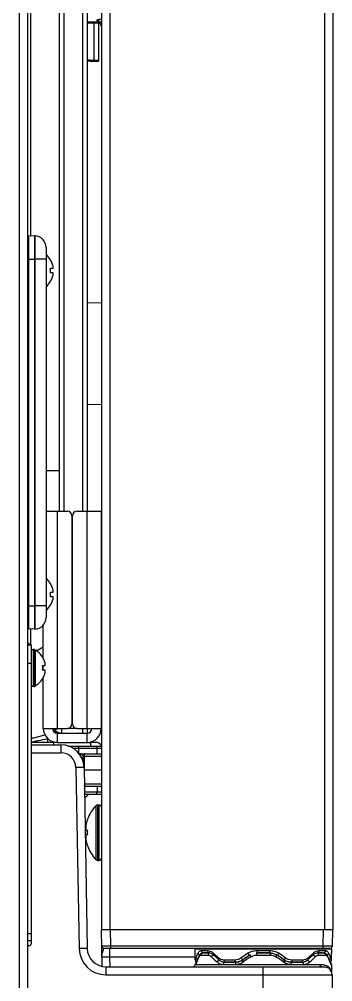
# Model space of a CAD drawing. Header units: millimetres. Extents: x -1538 to 3410, y -1646 to 2016.
# Drawn here: x 1959.3 to 2027.1, y -143.7 to 64.4 of the extents above; entities that cross this region are included whole.
import ezdxf

# ---------------------------------------------------------------- set-up
doc = ezdxf.new("R2010")
doc.units = ezdxf.units.MM
doc.header["$LTSCALE"] = 23.1
doc.layers.get('0').update_dxf_attribs({"linetype": 'CONTINUOUS'})

msp = doc.modelspace()

# ---------------------------------------------------------------- linework, layer by layer
at = {"linetype": 'Continuous'}
for p, q in [((1959.33, 574.36), (1959.33, -225.14)), ((1961.13, 574.36), (1961.13, -148.44)), ((1977.08, 574.56), (1977.08, -132.44)), ((1978.88, 574.56), (1978.88, -132.44)), ((2025.28, 574.56), (2025.28, -132.44)), ((2027.08, 574.56), (2027.08, -132.44)), ((1968.03, -41.94), (1968.03, 484.06)), ((1969.03, -41.94), (1969.03, 484.06)), ((1973.03, 484.06), (1973.03, -41.94)), ((1974.03, 484.06), (1974.03, -41.94)), ((1961.83, 17.54), (1961.83, 169.08)), ((1976.09, 63.81), (1974.03, 63.81)), ((1974.03, 63.75), (1976.43, 63.71)), ((1974.03, 63.6), (1976.43, 63.56)), ((1975.47, 63.57), (1975.47, 55.58)), ((1976.11, 64.16), (1976.09, 63.81)), ((1976.43, 63.74), (1976.43, 55.56)), ((1976.43, 55.56), (1976.43, 55.31)), ((1962.63, 17.56), (1961.38, 17.53)), ((1961.38, -67.42), (1961.38, 17.53)), ((1962.68, 17.56), (1962.63, 17.56)), ((1962.63, 17.56), (1962.63, -67.44)), ((1962.68, 17.56), (1962.68, -67.44)), ((1965.13, 15.06), (1965.13, -64.94)), ((1961.13, 12.56), (1962.63, 12.56)), ((1965.13, 12.56), (1962.63, 12.56)), ((1966.08, 12.36), (1966.11, 12.36)), ((1966.08, 10.56), (1966.63, 10.56)), ((1966.63, 9.56), (1966.08, 9.56)), ((1966.11, 7.76), (1966.08, 7.76)), ((1977.08, 3.06), (1974.03, 3)), ((1977.08, -18.94), (1974.03, -18.89)), ((1965.13, -33.19), (1968.03, -33.19)), ((1965.13, -41.94), (1969.73, -41.94)), ((1967.53, -41.94), (1967.53, -88.94)), ((1970.73, -42.94), (1970.73, -87.94)), ((1970.83, -43.44), (1970.73, -43.44)), ((1970.83, -87.94), (1970.83, -42.94)), ((1971.83, -41.94), (1977.03, -41.94)), ((1974.03, -88.94), (1974.03, -41.94)), ((1977.03, -41.94), (1977.03, -88.94)), ((1977.08, -54.66), (1977.03, -54.75)), ((1977.05, -54.78), (1977.03, -54.75)), ((1966.08, -57.64), (1966.11, -57.64)), ((1966.08, -59.44), (1966.63, -59.44)), ((1977.03, -59.94), (1977.06, -59.94)), ((1977.07, -59.93), (1977.08, -59.91)), ((1966.63, -60.44), (1966.08, -60.44)), ((1966.11, -62.24), (1966.08, -62.24)), ((1961.13, -62.44), (1962.63, -62.44)), ((1965.13, -62.44), (1962.63, -62.44)), ((1964.53, -73.82), (1964.53, -66.54)), ((1962.63, -67.44), (1961.38, -67.42)), ((1961.83, -70.84), (1961.83, -67.43)), ((1962.68, -67.44), (1962.63, -67.44)), ((1962.68, -67.44), (1962.63, -67.44)), ((1961.13, -70.84), (1961.41, -70.57)), ((1961.13, -70.84), (1961.93, -70.84)), ((1961.93, -70.84), (1961.93, -134.3)), ((1962.53, -71.84), (1962.33, -71.84)), ((1962.33, -71.84), (1962.33, -79.84)), ((1962.53, -71.84), (1962.53, -79.84)), ((1962.74, -71.9), (1962.74, -79.79)), ((1961.13, -74.84), (1961.93, -74.84)), ((1964.38, -73.54), (1964.41, -73.54)), ((1964.38, -75.34), (1964.93, -75.34)), ((1964.93, -76.34), (1964.38, -76.34)), ((1964.53, -76.34), (1964.53, -75.34)), ((1977.08, -75.66), (1977.03, -75.75)), ((1977.05, -75.78), (1977.03, -75.75)), ((1964.41, -78.14), (1964.38, -78.14)), ((1964.53, -88.94), (1964.53, -77.87)), ((1962.53, -79.84), (1962.33, -79.84)), ((1977.03, -80.94), (1977.06, -80.94)), ((1977.07, -80.93), (1977.08, -80.91)), ((1977.03, -85.44), (1977.06, -85.44)), ((1977.07, -85.43), (1977.08, -85.41)), ((1964.53, -88.94), (1969.73, -88.94)), ((1967.12, -89.36), (1967.53, -88.94)), ((1968.53, -89.94), (1968.53, -88.94)), ((1971.83, -88.94), (1969.73, -88.94)), ((1971.83, -88.94), (1977.03, -88.94)), ((1973.03, -88.94), (1973.03, -89.94)), ((1974.03, -88.94), (1974.03, -89.94)), ((1962.28, -91), (1964.88, -90.31)), ((1965.53, -91.94), (1965.53, -91.16)), ((1966.95, -89.75), (1967.06, -89.73)), ((1967.31, -89.69), (1967.59, -89.69)), ((1967.31, -89.69), (1967.31, -89.92)), ((1967.53, -89.94), (1974.03, -89.94)), ((1967.53, -89.94), (1967.53, -91.94)), ((1974.03, -91.94), (1974.03, -89.94)), ((1966.78, -91.94), (1961.93, -91.94)), ((1961.93, -92.44), (1968.33, -92.44)), ((1967.53, -91.94), (1966.78, -91.94)), ((1966.78, -92.44), (1966.78, -91.94)), ((1967.53, -91.94), (1974.03, -91.94)), ((1968.33, -92.44), (1968.33, -94.19)), ((1969.87, -92.72), (1977.08, -92.72)), ((1970.93, -93.21), (1977.08, -93.21)), ((1972.2, -94.28), (1972.19, -93.21)), ((1974.03, -91.94), (1974.78, -91.94)), ((1975.86, -91.94), (1974.78, -91.94)), ((1974.78, -92.72), (1974.78, -91.94)), ((1976.17, -94.44), (1976.15, -93.21)), ((1961.93, -94.19), (1968.33, -94.19)), ((1972.63, -94.44), (1972.31, -94.44)), ((1972.63, -94.44), (1977.08, -94.44)), ((1972.63, -94.94), (1972.63, -94.44)), ((1973.38, -94.93), (1973.13, -94.93)), ((1973.13, -96.1), (1973.13, -94.94)), ((1973.38, -94.93), (1973.37, -97.94)), ((1973.38, -94.93), (1977.08, -94.93)), ((1971.58, -97.38), (1972.27, -136.54)), ((1973.33, -97.36), (1974.02, -136.51)), ((1977.08, -97.94), (1973.37, -97.94)), ((1977.08, -100.95), (1973.39, -100.95)), ((1977.08, -101.44), (1973.4, -101.44)), ((1976.17, -101.44), (1976.15, -102.68)), ((1977.08, -102.68), (1973.43, -102.68)), ((1977.08, -103.17), (1973.43, -103.17)), ((1975.93, -117.29), (1975.93, -105.6)), ((1976.29, -105.44), (1976.58, -105.44)), ((1976.29, -117.44), (1976.29, -105.44)), ((1976.58, -117.44), (1976.58, -105.44)), ((1974.04, -108.69), (1974.06, -108.69)), ((1973.74, -110.94), (1974.06, -110.94)), ((1974.06, -111.94), (1973.74, -111.94)), ((1974.06, -114.19), (1974.04, -114.19)), ((1976.29, -117.44), (1976.58, -117.44)), ((2027.08, -132.44), (1977.08, -132.44)), ((1977.22, -140.36), (1977.08, -132.44)), ((1979.15, -135.95), (1979.08, -132.44)), ((2025.02, -135.95), (2025.08, -132.44)), ((2027.02, -135.95), (2027.08, -132.44)), ((1961.13, -133.24), (1961.93, -133.24)), ((1961.13, -134.74), (1961.93, -134.74)), ((1961.93, -134.3), (1961.93, -135.46)), ((1961.5, -135.87), (1961.6, -135.85)), ((1977.65, -136.44), (2026.52, -136.44)), ((1978.94, -138.41), (1978.94, -136.44)), ((1979.15, -135.95), (2025.02, -135.95)), ((1979.15, -136.44), (1979.15, -135.95)), ((2026.83, -136.65), (1997.33, -136.65)), ((1997.33, -138.94), (1997.33, -136.65)), ((1998.68, -136.94), (2000.05, -136.94)), ((2010.72, -136.94), (2013.45, -136.94)), ((2024.12, -136.94), (2025.49, -136.94)), ((2025.02, -136.44), (2025.02, -135.95)), ((2026.83, -136.65), (2026.83, -137.44)), ((1997.33, -138.41), (1978.94, -138.41)), ((1978.97, -140.44), (1978.94, -138.41)), ((1997.33, -138.94), (1997.4, -138.94)), ((1997.67, -139.41), (1997.63, -139.49)), ((1997.72, -139.28), (1997.66, -139.43)), ((1997.72, -139.28), (1997.7, -139.43)), ((1998.23, -138.06), (1998.06, -138.41)), ((1998.31, -137.92), (1998.23, -138.06)), ((1998.23, -138.06), (1998.23, -138.06)), ((1998.53, -137.66), (1998.31, -137.92)), ((1998.64, -137.94), (2000.16, -137.94)), ((1999.14, -137.44), (2000.46, -137.44)), ((2000.46, -137.44), (1999.16, -137.44)), ((2000.46, -137.44), (2000.72, -137.49)), ((2000.72, -137.49), (2001.07, -137.67)), ((2001.07, -137.67), (2001.34, -137.89)), ((2001.34, -137.89), (2001.34, -137.89)), ((2002.09, -138.6), (2002.42, -138.89)), ((2002.42, -138.89), (2002.42, -138.89)), ((2003.3, -139.37), (2003.85, -139.44)), ((2003.56, -138.94), (2005.92, -138.94)), ((2006.62, -139.41), (2006.27, -139.44)), ((2007.69, -139.43), (2007.78, -139.37)), ((2009.23, -137.87), (2009.23, -137.87)), ((2010.56, -137.94), (2013.6, -137.94)), ((2013.4, -137.44), (2010.76, -137.44)), ((2010.76, -137.44), (2013.4, -137.44)), ((2015.41, -138.19), (2014.94, -137.87)), ((2016.38, -139.37), (2016.48, -139.43)), ((2016.93, -139.21), (2016.62, -139.03)), ((2017.52, -139.41), (2016.93, -139.21)), ((2017.89, -139.44), (2017.52, -139.41)), ((2018.24, -138.94), (2020.61, -138.94)), ((2021.75, -138.89), (2021.75, -138.89)), ((2022.83, -137.89), (2023.09, -137.68)), ((2022.83, -137.89), (2022.83, -137.89)), ((2023.09, -137.68), (2023.44, -137.49)), ((2023.44, -137.49), (2023.71, -137.44)), ((2024.75, -137.44), (2023.71, -137.44)), ((2023.71, -137.44), (2025.03, -137.44)), ((2024.01, -137.94), (2025.53, -137.94)), ((2025.94, -138.06), (2025.85, -137.91)), ((2025.94, -138.06), (2025.94, -138.06)), ((2026.1, -138.4), (2025.94, -138.06)), ((2026.49, -139.39), (2026.45, -139.28)), ((2026.45, -139.28), (2026.47, -139.43)), ((2026.54, -139.5), (2026.49, -139.39)), ((2026.77, -138.94), (2026.83, -138.94)), ((2026.83, -138.94), (2026.83, -137.44)), ((1978.02, -140.44), (2024.7, -140.44)), ((1978.02, -140.44), (1978.02, -142.19)), ((1997.42, -139.95), (2003.45, -139.94)), ((1997.62, -139.53), (1997.6, -139.57)), ((1997.66, -139.43), (1997.62, -139.53)), ((2006.27, -139.44), (2003.72, -139.44)), ((2003.85, -139.44), (2006.13, -139.44)), ((2006.05, -139.95), (2018.12, -139.94)), ((2011.95, -140.44), (2011.95, -142.19)), ((2020.44, -139.44), (2017.89, -139.44)), ((2018.04, -139.44), (2020.32, -139.44)), ((2020.75, -139.95), (2024.29, -139.95)), ((2026.75, -139.94), (2026.83, -139.94)), ((2026.83, -139.94), (2026.84, -141.52)), ((1978.02, -142.19), (2011.95, -142.19)), ((2011.95, -142.19), (2026.95, -142.16)), ((2011.95, -142.19), (2012.06, -148.89)), ((2026.95, -142.16), (2027.07, -149.07))]:
    msp.add_line(p, q, dxfattribs=at)
for points in [[(1998.06, -138.41), (1997.84, -138.94), (1997.72, -139.28)], [(1999.09, -137.44), (1998.81, -137.49), (1998.53, -137.66)], [(2001.34, -137.89), (2001.64, -138.18), (2002.09, -138.6)], [(2002.42, -138.89), (2002.75, -139.14), (2003.3, -139.37)], [(2007.55, -139.03), (2007.22, -139.22), (2006.62, -139.41)], [(2009.23, -137.87), (2008.74, -138.21), (2008.02, -138.7), (2007.55, -139.03)], [(2016.62, -139.03), (2016.13, -138.69), (2015.41, -138.19)], [(2020.32, -139.44), (2020.86, -139.37), (2021.41, -139.15), (2021.75, -138.89)], [(2021.75, -138.89), (2022.07, -138.61), (2022.52, -138.19), (2022.83, -137.89)], [(2025.85, -137.91), (2025.63, -137.65), (2025.35, -137.49), (2025.08, -137.44)], [(2026.45, -139.28), (2026.33, -138.92), (2026.1, -138.4)], [(2026.58, -139.59), (2026.58, -139.59), (2026.57, -139.57), (2026.54, -139.5)]]:
    msp.add_lwpolyline(points, dxfattribs=at)
for centre, radius, start, end in [((1977.37, 105.55), 50, 266.1737, 268.9283), ((1977.37, 105.57), 50.08, 266.1778, 267.8207), ((1977.37, 105.55), 50.25, 266.2187, 268.9283), ((1977.37, 105.53), 50.04, 267.8207, 268.928), ((1961.38, 17.28), 0.25, 91, 180), ((1962.63, 15.06), 2.5, 0, 89), ((1962.01, 9.86), 4.8, 31.4579, 49.3993), ((1962.03, 9.87), 4.75, 28.9687, 31.5341), ((1962.33, 10.06), 3.79, 0.0089, 7.5987), ((1962.03, 9.87), 4.75, 28.0074, 28.9684), ((1962.03, 9.87), 4.75, 26.6813, 28.0074), ((1962.04, 9.88), 4.74, 25.5402, 26.6812), ((1962.04, 9.88), 4.74, 24.5722, 25.5402), ((1962.04, 9.88), 4.73, 23.3175, 24.5722), ((1962.05, 9.88), 4.73, 22.5474, 23.3174), ((1962.06, 9.88), 4.72, 21.0025, 22.5476), ((1962.06, 9.89), 4.72, 20.5181, 21.0023), ((1962.07, 9.89), 4.7, 18.4656, 20.5187), ((1962.09, 9.9), 4.68, 17.3773, 18.465), ((1962.11, 9.9), 4.67, 16.3949, 17.3772), ((1962.14, 9.91), 4.64, 14.3176, 16.3964), ((1964.64, 10.8), 2.01, 5.1401, 7.2744), ((1964.64, 10.81), 2.01, 352.7259, 354.7415), ((1964.66, 10.8), 1.98, 4.2856, 5.1372), ((1964.68, 10.81), 1.97, 3.0233, 4.286), ((1964.69, 10.81), 1.96, 1.9964, 3.0228), ((1964.69, 10.81), 1.95, 0.9261, 1.9964), ((1964.69, 10.81), 1.96, 357.6234, 358.8455), ((1964.68, 10.81), 1.96, 356.7841, 357.6235), ((1964.67, 10.81), 1.97, 355.3984, 356.7833), ((1964.66, 10.81), 1.98, 354.7442, 355.3991), ((1964.7, 10.81), 1.95, 358.8459, 0.9258), ((1962.33, 10.06), 3.79, 352.4013, 359.9911), ((1962.04, 10.23), 4.73, 335.4278, 336.6825), ((1962.05, 10.23), 4.73, 336.6826, 337.4526), ((1962.06, 10.23), 4.72, 337.4524, 338.9975), ((1962.06, 10.23), 4.72, 338.9977, 339.4819), ((1962.07, 10.22), 4.7, 339.4813, 341.5344), ((1962.09, 10.22), 4.68, 341.535, 342.6227), ((1962.11, 10.21), 4.67, 342.6228, 343.6051), ((1962.14, 10.2), 4.64, 343.6036, 345.6824), ((1964.64, 9.3), 2.01, 5.2585, 7.2741), ((1964.64, 9.31), 2.01, 352.7256, 354.8598), ((1964.66, 9.3), 1.98, 4.6009, 5.2558), ((1964.67, 9.31), 1.97, 3.2167, 4.6016), ((1964.68, 9.31), 1.96, 2.3765, 3.2159), ((1964.69, 9.31), 1.95, 1.1545, 2.3767), ((1964.69, 9.31), 1.95, 358.0037, 359.0738), ((1964.69, 9.31), 1.96, 356.9771, 358.0037), ((1964.68, 9.31), 1.97, 355.714, 356.9766), ((1964.66, 9.31), 1.98, 354.8627, 355.7144), ((1964.69, 9.31), 1.95, 0.1995, 1.1541), ((1964.7, 9.31), 1.95, 359.0741, 0.1995), ((1962.01, 10.26), 4.8, 310.6007, 328.5421), ((1962.03, 10.24), 4.75, 328.4659, 331.0313), ((1962.03, 10.24), 4.75, 331.0316, 331.9926), ((1962.03, 10.24), 4.75, 331.9926, 333.3187), ((1962.04, 10.24), 4.74, 333.3188, 334.4598), ((1962.04, 10.24), 4.74, 334.4598, 335.4278), ((1969.73, -42.94), 1, 0, 90), ((1971.83, -42.94), 1, 90, 180), ((1962.01, -60.14), 4.8, 31.4579, 49.3993), ((1962.03, -60.13), 4.75, 28.9687, 31.5341), ((1962.03, -60.13), 4.75, 28.0074, 28.9684), ((1962.03, -60.13), 4.75, 26.6813, 28.0074), ((1962.04, -60.12), 4.74, 25.5402, 26.6812), ((1962.04, -60.12), 4.74, 24.5722, 25.5402), ((1962.04, -60.12), 4.73, 23.3175, 24.5722), ((1962.05, -60.12), 4.73, 22.5474, 23.3174), ((1962.33, -59.94), 3.79, 0.0089, 7.5987), ((1962.33, -59.94), 3.79, 352.4013, 359.9911), ((1962.06, -60.12), 4.72, 21.0025, 22.5476), ((1962.06, -60.11), 4.72, 20.5181, 21.0023), ((1962.07, -60.11), 4.7, 18.4656, 20.5187), ((1962.09, -60.1), 4.68, 17.3773, 18.465), ((1962.11, -60.1), 4.67, 16.3949, 17.3772), ((1962.14, -60.09), 4.64, 14.3176, 16.3964), ((1964.64, -59.2), 2.01, 5.1401, 7.2744), ((1964.64, -59.19), 2.01, 352.7259, 354.7415), ((1964.66, -59.2), 1.98, 4.2856, 5.1372), ((1964.68, -59.19), 1.97, 3.0233, 4.286), ((1964.69, -59.19), 1.96, 1.9964, 3.0228), ((1964.69, -59.19), 1.95, 0.9261, 1.9964), ((1964.69, -59.19), 1.96, 357.6234, 358.8455), ((1964.68, -59.19), 1.96, 356.7841, 357.6235), ((1964.67, -59.19), 1.97, 355.3984, 356.7833), ((1964.66, -59.19), 1.98, 354.7442, 355.3991), ((1964.7, -59.19), 1.95, 358.8459, 0.9258), ((1962.01, -59.74), 4.8, 310.6007, 328.5421), ((1962.03, -59.76), 4.75, 328.4659, 331.0313), ((1962.03, -59.76), 4.75, 331.0316, 331.9926), ((1962.03, -59.76), 4.75, 331.9926, 333.3187), ((1962.04, -59.76), 4.74, 333.3188, 334.4598), ((1962.04, -59.76), 4.74, 334.4598, 335.4278), ((1962.04, -59.77), 4.73, 335.4278, 336.6825), ((1962.05, -59.77), 4.73, 336.6826, 337.4526), ((1962.06, -59.77), 4.72, 337.4524, 338.9975), ((1962.06, -59.77), 4.72, 338.9977, 339.4819), ((1962.07, -59.78), 4.7, 339.4813, 341.5344), ((1962.09, -59.78), 4.68, 341.535, 342.6227), ((1962.11, -59.79), 4.67, 342.6228, 343.6051), ((1962.14, -59.8), 4.64, 343.6036, 345.6824), ((1964.64, -60.7), 2.01, 5.2585, 7.2741), ((1964.64, -60.69), 2.01, 352.7256, 354.8598), ((1964.66, -60.7), 1.98, 4.6009, 5.2558), ((1964.67, -60.69), 1.97, 3.2167, 4.6016), ((1964.68, -60.69), 1.96, 2.3765, 3.2159), ((1964.69, -60.69), 1.95, 1.1545, 2.3767), ((1964.69, -60.69), 1.95, 358.0037, 359.0738), ((1964.69, -60.69), 1.96, 356.9771, 358.0037), ((1964.68, -60.69), 1.97, 355.714, 356.9766), ((1964.66, -60.69), 1.98, 354.8627, 355.7144), ((1964.69, -60.69), 1.95, 0.1995, 1.1541), ((1964.7, -60.69), 1.95, 359.0741, 0.1995), ((1962.63, -64.94), 2.5, 271, 360), ((1961.38, -67.17), 0.25, 180, 269), ((1960.13, -71.84), 1.8, 34.3303, 55.6697), ((1962.33, -72.24), 0.4, 90, 180), ((1962.53, -72.24), 0.4, 59.6988, 90), ((1960.31, -76.04), 4.8, 31.4579, 59.6988), ((1954.21, -54.59), 19.6, 296.6967, 301.7976), ((1960.33, -76.03), 4.75, 28.9687, 31.5341), ((1960.33, -76.03), 4.75, 28.0074, 28.9684), ((1960.33, -76.03), 4.75, 26.6813, 28.0074), ((1960.34, -76.02), 4.74, 25.5402, 26.6812), ((1960.34, -76.02), 4.74, 24.5722, 25.5402), ((1960.34, -76.02), 4.73, 23.3175, 24.5722), ((1960.35, -76.02), 4.73, 22.5474, 23.3174), ((1960.36, -76.02), 4.72, 21.0025, 22.5476), ((1960.36, -76.01), 4.72, 20.5181, 21.0023), ((1960.37, -76.01), 4.7, 18.4656, 20.5187), ((1960.39, -76), 4.68, 17.3773, 18.465), ((1960.41, -76), 4.67, 16.3949, 17.3772), ((1960.44, -75.99), 4.64, 14.3176, 16.3964), ((1962.94, -75.1), 2.01, 5.1401, 7.2744), ((1960.63, -75.84), 3.79, 0.0089, 7.5987), ((1960.63, -75.84), 3.79, 352.4013, 359.9911), ((1960.44, -75.7), 4.64, 343.6036, 345.6824), ((1962.94, -75.09), 2.01, 352.7259, 354.7415), ((1962.94, -76.6), 2.01, 5.2585, 7.2741), ((1962.94, -76.59), 2.01, 352.7256, 354.8598), ((1962.96, -75.1), 1.98, 4.2856, 5.1372), ((1962.98, -75.09), 1.97, 3.0233, 4.286), ((1962.99, -75.09), 1.96, 1.9964, 3.0228), ((1962.99, -75.09), 1.95, 0.9261, 1.9964), ((1962.99, -75.09), 1.96, 357.6234, 358.8455), ((1962.98, -75.09), 1.96, 356.7841, 357.6235), ((1962.97, -75.09), 1.97, 355.3984, 356.7833), ((1962.96, -75.09), 1.98, 354.7442, 355.3991), ((1962.96, -76.6), 1.98, 4.6009, 5.2558), ((1962.97, -76.59), 1.97, 3.2167, 4.6016), ((1962.98, -76.59), 1.96, 2.3765, 3.2159), ((1962.99, -76.59), 1.95, 1.1545, 2.3767), ((1962.99, -76.59), 1.95, 358.0037, 359.0738), ((1962.99, -76.59), 1.96, 356.9771, 358.0037), ((1962.98, -76.59), 1.97, 355.714, 356.9766), ((1962.96, -76.59), 1.98, 354.8627, 355.7144), ((1963, -75.09), 1.95, 358.8459, 0.9258), ((1962.99, -76.59), 1.95, 0.1995, 1.1541), ((1963, -76.59), 1.95, 359.0741, 0.1995), ((1960.31, -75.64), 4.8, 300.3012, 328.5421), ((1960.33, -75.66), 4.75, 328.4659, 331.0313), ((1960.33, -75.66), 4.75, 331.0316, 331.9926), ((1960.33, -75.66), 4.75, 331.9926, 333.3187), ((1960.34, -75.66), 4.74, 333.3188, 334.4598), ((1960.34, -75.66), 4.74, 334.4598, 335.4278), ((1960.34, -75.67), 4.73, 335.4278, 336.6825), ((1960.35, -75.67), 4.73, 336.6826, 337.4526), ((1960.36, -75.67), 4.72, 337.4524, 338.9975), ((1960.36, -75.67), 4.72, 338.9977, 339.4819), ((1960.37, -75.68), 4.7, 339.4813, 341.5344), ((1960.39, -75.68), 4.68, 341.535, 342.6227), ((1960.41, -75.69), 4.67, 342.6228, 343.6051), ((1962.33, -79.44), 0.4, 180, 270), ((1962.53, -79.44), 0.4, 270, 300.3012), ((1967.53, -88.94), 3, 180, 270), ((1967.53, -88.94), 1, 180, 270), ((1968.53, -87.94), 2, 210.1399, 270), ((1969.73, -87.94), 1, 270, 360), ((1971.83, -87.94), 1, 180, 270), ((1974.03, -88.94), 3, 270, 360), ((1974.03, -88.94), 1, 270, 360), ((1962.53, -91.96), 1, 104.8683, 127.231), ((1967.31, -90.69), 1, 90, 104.8683), ((1968.33, -97.44), 5, 1, 90), ((1975.86, -93.44), 1.5, 35.0594, 90), ((1968.33, -97.44), 3.25, 1.0005, 89.9995), ((1972.63, -94.94), 0.5, 0, 90), ((1972.78, -101.94), 2, 289.3126, 322.1212), ((1982.03, -111.44), 8.45, 136.2253, 160.9713), ((1976.29, -105.94), 0.5, 90, 136.2253), ((1976.58, -105.94), 0.5, 360, 90), ((1977.88, -110.41), 4.17, 177.1614, 178.4005), ((1977.89, -110.41), 4.18, 174.7355, 176.6115), ((1977.88, -110.41), 4.17, 176.6121, 177.1615), ((1977.91, -110.42), 4.2, 172.7077, 174.735), ((1982.03, -111.44), 8.44, 160.9729, 169.3378), ((1977.87, -110.41), 4.16, 178.4006, 179.1789), ((1977.87, -110.41), 4.16, 179.1789, 180.1748), ((1977.87, -110.41), 4.16, 180.1748, 181.1777), ((1977.87, -110.41), 4.16, 181.1777, 181.9587), ((1977.88, -110.41), 4.17, 181.9588, 182.8229), ((1977.88, -112.47), 4.17, 177.1771, 178.0412), ((1977.87, -112.47), 4.16, 178.0413, 178.8223), ((1977.88, -110.41), 4.17, 182.823, 183.7405), ((1977.89, -110.41), 4.18, 183.7406, 184.612), ((1977.9, -110.41), 4.19, 184.6121, 185.5173), ((1977.9, -112.48), 4.19, 174.4827, 175.3879), ((1977.89, -112.47), 4.18, 175.388, 176.2594), ((1977.88, -112.47), 4.17, 176.2595, 177.177), ((1977.91, -110.41), 4.2, 185.518, 187.2922), ((1977.91, -112.48), 4.2, 172.7078, 174.482), ((1982.03, -111.44), 7.99, 176.4122, 183.5878), ((1977.87, -112.47), 4.16, 178.8223, 179.8252), ((1977.87, -112.47), 4.16, 179.8252, 180.8211), ((1977.87, -112.47), 4.16, 180.8211, 181.5994), ((1977.88, -112.47), 4.17, 181.5995, 182.8386), ((1977.88, -112.47), 4.17, 182.8385, 183.3879), ((1977.89, -112.47), 4.18, 183.3885, 185.2645), ((1977.91, -112.47), 4.2, 185.265, 187.2923), ((1982.03, -111.44), 8.44, 190.6622, 199.0271), ((1982.03, -111.44), 8.45, 199.0287, 223.7747), ((1976.29, -116.94), 0.5, 223.7747, 270), ((1976.58, -116.94), 0.5, 270, 0), ((1961.58, -136.36), 0.5, 100, 155.4675), ((1961.53, -135.46), 0.4, 280, 360), ((1978.02, -136.44), 5.75, 181.0001, 269.9999), ((1978.02, -136.44), 4, 181, 270), ((1977.65, -135.94), 0.5, 180.9998, 269.991), ((1997.83, -136.65), 0.5, 155.3348, 180), ((1997.83, -136.65), 0.5, 157.4889, 180), ((2026.52, -135.94), 0.5, 270, 359), ((2026.33, -136.65), 0.5, 0, 32.0014), ((1997.83, -138.94), 0.5, 181.9036, 250.3652), ((1997.89, -138.95), 0.492, 240.0231, 244.6483), ((2004.98, -141.96), 7.71, 158.857, 160.8581), ((1999.65, -138.29), 1.85, 152.7671, 155.9534), ((1998.53, -137.33), 0.622, 245.8911, 249.7024), ((1999.14, -138), 0.559, 90.0091, 94.2452), ((1999.39, -139.58), 2.82, 46.5548, 49.7466), ((2001.46, -138.39), 0.527, 103.3852, 110.0807), ((2019.7, -118.12), 26.73, 226.5818, 227.1239), ((2021.94, -115.69), 30.04, 227.1438, 229.47), ((2006.13, -136.83), 2.61, 273.1678, 282.1149), ((2076.84, -240.15), 123.17, 123.5785, 124.3974), ((2006.04, -136.6), 2.86, 301.9735, 304.021), ((2006.04, -136.6), 2.86, 304.0207, 305.3144), ((2081.75, -244.1), 128.62, 124.3841, 125.1529), ((2007.69, -138.87), 0.0626, 267.5071, 271.5615), ((2093.84, -266.75), 153.73, 123.3116, 124.0438), ((2010.72, -140.28), 2.83, 121.6848, 124.5553), ((2015, -137.94), 4.43, 177.5486, 180.0045), ((2010.76, -140.47), 3.03, 90.011, 92.8128), ((2013.4, -140.47), 3.03, 87.1869, 89.989), ((2009.17, -137.94), 4.43, 359.9953, 2.4511), ((1922.17, -278.99), 168.44, 55.9882, 56.6565), ((2013.45, -140.28), 2.83, 55.4447, 58.3138), ((1936.82, -252.16), 138.44, 54.8743, 55.5886), ((1942.35, -247.52), 132.06, 55.6302, 56.3939), ((2018.13, -136.6), 2.86, 234.6856, 235.9755), ((2018.13, -136.6), 2.86, 235.9752, 238.026), ((2018.04, -136.83), 2.61, 257.8992, 266.8323), ((2001.47, -114.83), 31.18, 310.5727, 312.8135), ((2004.47, -118.12), 26.73, 312.8761, 313.4182), ((2022.71, -138.39), 0.527, 69.9208, 76.6323), ((2024.78, -139.58), 2.82, 130.256, 133.4453), ((2025.03, -138), 0.559, 85.7534, 89.9909), ((2025.64, -137.33), 0.622, 290.4849, 294.11), ((2024.51, -138.29), 1.85, 24.0489, 27.2356), ((2019.19, -141.96), 7.71, 19.1418, 21.1332), ((2026.28, -138.95), 0.492, 295.3514, 299.976), ((2026.33, -138.94), 0.5, 289.5818, 360), ((1996.84, -139.94), 0.5, 270, 360), ((1997.84, -139.94), 0.5, 114.4032, 180), ((1997.92, -139.94), 0.497, 130.2281, 134.8957), ((2006.13, -136.89), 2.56, 270.0161, 273.1483), ((2018.04, -136.89), 2.56, 266.8518, 269.984), ((2024.73, -142.13), 2.19, 43.4443, 53.6791), ((2025.2, -142.19), 1.75, 1, 54.6533), ((2024.7, -142.16), 2.24, 34.8739, 43.4589), ((2024.67, -142.18), 2.27, 22.0298, 34.8656), ((2026.33, -139.94), 0.5, 0.5, 65.5447), ((2026.25, -139.94), 0.497, 45.1003, 49.7905), ((2027.34, -141.51), 0.5, 180.5312, 197.6114)]:
    msp.add_arc(centre, radius, start, end, dxfattribs=at)
msp.add_ellipse((1976.08, 62.8), major_axis=(0.07, 1.01), ratio=0.992509, start_param=-1.499307, end_param=0.070426, dxfattribs=at)
for points, knots in [([(1977.08, 64.37), (1976.94, 64.36), (1976.76, 64.34), (1976.52, 64.31), (1976.38, 64.28), (1976.27, 64.26), (1976.2, 64.23), (1976.15, 64.21), (1976.13, 64.19), (1976.11, 64.17), (1976.11, 64.16)], [0, 0, 0, 0, 0.397883, 0.564163, 0.705291, 0.819439, 0.905553, 0.938168, 0.964173, 1, 1, 1, 1]), ([(1976.11, 64.16), (1976.23, 64.16), (1976.46, 64.12), (1976.77, 63.94), (1977, 63.67), (1977.08, 63.45), (1977.1, 63.34)], [0, 0, 0, 0, 0.250703, 0.501015, 0.75072, 1, 1, 1, 1]), ([(1977.08, -54.87), (1977.08, -54.85), (1977.07, -54.83), (1977.06, -54.8), (1977.06, -54.79), (1977.05, -54.78)], [0, 0, 0, 0, 0.593946, 0.820106, 1, 1, 1, 1]), ([(1977.06, -59.94), (1977.05, -59.94), (1977.05, -59.93), (1977.04, -59.92), (1977.04, -59.91), (1977.03, -59.91)], [0, 0, 0, 0, 0.338066, 0.623618, 1, 1, 1, 1]), ([(1977.07, -59.93), (1977.07, -59.93), (1977.07, -59.94), (1977.06, -59.94), (1977.06, -59.94)], [0, 0, 0, 0, 0.336336, 1, 1, 1, 1]), ([(1977.08, -75.87), (1977.08, -75.85), (1977.07, -75.83), (1977.06, -75.8), (1977.06, -75.79), (1977.05, -75.78)], [0, 0, 0, 0, 0.593946, 0.820106, 1, 1, 1, 1]), ([(1977.06, -80.94), (1977.05, -80.94), (1977.05, -80.93), (1977.04, -80.92), (1977.04, -80.91), (1977.03, -80.91)], [0, 0, 0, 0, 0.338066, 0.623618, 1, 1, 1, 1]), ([(1977.07, -80.93), (1977.07, -80.93), (1977.07, -80.94), (1977.06, -80.94), (1977.06, -80.94)], [0, 0, 0, 0, 0.336336, 1, 1, 1, 1]), ([(1977.06, -85.44), (1977.05, -85.44), (1977.05, -85.43), (1977.04, -85.42), (1977.04, -85.41), (1977.03, -85.41)], [0, 0, 0, 0, 0.338066, 0.623618, 1, 1, 1, 1]), ([(1977.07, -85.43), (1977.07, -85.43), (1977.07, -85.44), (1977.06, -85.44), (1977.06, -85.44)], [0, 0, 0, 0, 0.336336, 1, 1, 1, 1]), ([(1961.92, -91.86), (1962.13, -91.82), (1962.61, -91.71), (1963.8, -91.46), (1964.78, -91.26), (1965.48, -91.12)], [0, 0, 0, 0, 0.173605, 0.411514, 1, 1, 1, 1]), ([(1967.06, -89.73), (1967.06, -89.73), (1967.06, -89.73), (1967.06, -89.73), (1967.06, -89.74), (1967.07, -89.75), (1967.07, -89.77), (1967.08, -89.8), (1967.09, -89.82), (1967.09, -89.83)], [0, 0, 0, 0, 0.017446, 0.065578, 0.144938, 0.255407, 0.396752, 0.56843, 1, 1, 1, 1]), ([(1971.82, -92.72), (1971.87, -92.72), (1971.97, -92.75), (1972.09, -92.86), (1972.17, -93.02), (1972.18, -93.15), (1972.19, -93.21)], [0, 0, 0, 0, 0.213638, 0.449957, 0.715321, 1, 1, 1, 1]), ([(1975.79, -92.72), (1975.83, -92.72), (1975.94, -92.75), (1976.05, -92.86), (1976.13, -93.02), (1976.15, -93.15), (1976.15, -93.21)], [0, 0, 0, 0, 0.213638, 0.449957, 0.715321, 1, 1, 1, 1]), ([(1973.53, -94.44), (1973.52, -94.44), (1973.5, -94.45), (1973.47, -94.48), (1973.44, -94.53), (1973.42, -94.59), (1973.4, -94.66), (1973.39, -94.78), (1973.38, -94.87), (1973.38, -94.93)], [0, 0, 0, 0, 0.05689, 0.1303, 0.226996, 0.347656, 0.489794, 0.649422, 1, 1, 1, 1]), ([(1973.33, -97.36), (1973.33, -97.36), (1973.33, -97.36), (1973.32, -97.36), (1973.31, -97.36), (1973.29, -97.36), (1973.25, -97.36), (1973.19, -97.36), (1973.12, -97.36), (1973.03, -97.36), (1972.93, -97.36), (1972.77, -97.36), (1972.54, -97.36), (1972.24, -97.37), (1971.92, -97.37), (1971.7, -97.38), (1971.58, -97.38)], [0, 0, 0, 0, 0.00123, 0.004859, 0.010878, 0.019268, 0.043094, 0.076164, 0.118129, 0.168563, 0.227029, 0.292951, 0.444436, 0.617283, 0.805079, 1, 1, 1, 1]), ([(1973.53, -101.44), (1973.52, -101.44), (1973.51, -101.44), (1973.49, -101.42), (1973.47, -101.4), (1973.44, -101.36), (1973.42, -101.28), (1973.4, -101.21), (1973.4, -101.17)], [0, 0, 0, 0, 0.066557, 0.143941, 0.238561, 0.353077, 0.641849, 1, 1, 1, 1]), ([(1975.79, -103.17), (1975.83, -103.17), (1975.94, -103.14), (1976.05, -103.03), (1976.13, -102.86), (1976.15, -102.74), (1976.15, -102.68)], [0, 0, 0, 0, 0.213638, 0.449957, 0.715321, 1, 1, 1, 1]), ([(1974.02, -136.51), (1974.02, -136.51), (1974.01, -136.51), (1974.01, -136.51), (1973.99, -136.51), (1973.97, -136.51), (1973.93, -136.51), (1973.88, -136.51), (1973.8, -136.51), (1973.72, -136.51), (1973.61, -136.52), (1973.45, -136.52), (1973.23, -136.52), (1972.93, -136.53), (1972.6, -136.53), (1972.38, -136.53), (1972.27, -136.54)], [0, 0, 0, 0, 0.00123, 0.004859, 0.010878, 0.019268, 0.043094, 0.076164, 0.118129, 0.168563, 0.227029, 0.292951, 0.444436, 0.617283, 0.805079, 1, 1, 1, 1]), ([(1977.15, -135.95), (1977.15, -135.95), (1977.15, -135.95), (1977.16, -135.95), (1977.17, -135.95), (1977.19, -135.95), (1977.21, -135.95), (1977.24, -135.95), (1977.3, -135.95), (1977.39, -135.96), (1977.49, -135.96), (1977.6, -135.96), (1977.79, -135.96), (1978.05, -135.96), (1978.39, -135.95), (1978.76, -135.95), (1979.02, -135.95), (1979.15, -135.95)], [0, 0, 0, 0, 0.001231, 0.004856, 0.010871, 0.01926, 0.03001, 0.043103, 0.076176, 0.118125, 0.168576, 0.227035, 0.29293, 0.444472, 0.61731, 0.804983, 1, 1, 1, 1]), ([(1977.19, -138.41), (1977.19, -138.3), (1977.2, -138.08), (1977.25, -137.76), (1977.32, -137.45), (1977.4, -137.15), (1977.47, -136.88), (1977.53, -136.69), (1977.57, -136.57), (1977.6, -136.5), (1977.62, -136.46), (1977.64, -136.44), (1977.65, -136.44)], [0, 0, 0, 0, 0.159742, 0.320314, 0.480195, 0.633979, 0.773108, 0.886985, 0.931029, 0.964818, 0.98754, 1, 1, 1, 1]), ([(1998.01, -137.44), (1998.05, -137.37), (1998.13, -137.23), (1998.29, -137.07), (1998.48, -136.96), (1998.62, -136.94), (1998.68, -136.94)], [0, 0, 0, 0, 0.291122, 0.544663, 0.774423, 1, 1, 1, 1]), ([(1998.68, -136.94), (1998.68, -137.03), (1998.72, -137.2), (1998.84, -137.33), (1998.91, -137.38)], [0, 0, 0, 0, 0.509936, 1, 1, 1, 1]), ([(2000.05, -136.94), (2000.25, -136.94), (2000.67, -137.05), (2001.03, -137.28), (2001.21, -137.43)], [0, 0, 0, 0, 0.462143, 1, 1, 1, 1]), ([(2000.05, -136.94), (2000.05, -137.03), (2000.08, -137.19), (2000.19, -137.33), (2000.25, -137.38)], [0, 0, 0, 0, 0.520016, 1, 1, 1, 1]), ([(2008.72, -137.54), (2009.01, -137.34), (2009.66, -137.04), (2010.37, -136.94), (2010.72, -136.94)], [0, 0, 0, 0, 0.497986, 1, 1, 1, 1]), ([(2010.72, -136.94), (2010.72, -137.04), (2010.72, -137.17), (2010.73, -137.33), (2010.74, -137.39), (2010.75, -137.41)], [0, 0, 0, 0, 0.60637, 0.840771, 1, 1, 1, 1]), ([(2013.45, -136.94), (2013.45, -137.04), (2013.45, -137.17), (2013.44, -137.33), (2013.43, -137.39), (2013.42, -137.41)], [0, 0, 0, 0, 0.606472, 0.840855, 1, 1, 1, 1]), ([(2013.45, -136.94), (2013.8, -136.94), (2014.51, -137.04), (2015.15, -137.34), (2015.44, -137.54)], [0, 0, 0, 0, 0.502014, 1, 1, 1, 1]), ([(2022.96, -137.43), (2023.13, -137.28), (2023.5, -137.05), (2023.92, -136.94), (2024.12, -136.94)], [0, 0, 0, 0, 0.537854, 1, 1, 1, 1]), ([(2024.12, -136.94), (2024.12, -137.03), (2024.09, -137.19), (2023.98, -137.33), (2023.92, -137.38)], [0, 0, 0, 0, 0.520014, 1, 1, 1, 1]), ([(2025.02, -135.95), (2025.15, -135.95), (2025.41, -135.95), (2025.78, -135.95), (2026.12, -135.96), (2026.38, -135.96), (2026.56, -135.96), (2026.68, -135.96), (2026.78, -135.96), (2026.86, -135.95), (2026.92, -135.95), (2026.96, -135.95), (2026.98, -135.95), (2027, -135.95), (2027.01, -135.95), (2027.02, -135.95), (2027.02, -135.95), (2027.02, -135.95)], [0, 0, 0, 0, 0.195019, 0.382693, 0.555532, 0.707074, 0.772967, 0.831426, 0.881878, 0.923827, 0.956898, 0.96999, 0.980737, 0.989124, 0.995138, 0.998764, 1, 1, 1, 1]), ([(2025.49, -136.94), (2025.49, -137.03), (2025.45, -137.2), (2025.33, -137.33), (2025.26, -137.38)], [0, 0, 0, 0, 0.509935, 1, 1, 1, 1]), ([(2025.49, -136.94), (2025.55, -136.94), (2025.69, -136.96), (2025.87, -137.07), (2026.03, -137.23), (2026.12, -137.37), (2026.16, -137.44)], [0, 0, 0, 0, 0.225577, 0.455337, 0.708879, 1, 1, 1, 1]), ([(1978.94, -138.41), (1978.82, -138.41), (1978.6, -138.4), (1978.28, -138.4), (1977.98, -138.39), (1977.75, -138.39), (1977.59, -138.39), (1977.49, -138.39), (1977.4, -138.4), (1977.33, -138.4), (1977.27, -138.4), (1977.23, -138.4), (1977.21, -138.4), (1977.2, -138.41), (1977.19, -138.41), (1977.19, -138.41), (1977.19, -138.41)], [0, 0, 0, 0, 0.194984, 0.382539, 0.555356, 0.706837, 0.77271, 0.831125, 0.88154, 0.923458, 0.956488, 0.980325, 0.988724, 0.994768, 0.998473, 1, 1, 1, 1]), ([(1997.4, -138.94), (1997.41, -138.94), (1997.45, -138.9), (1997.49, -138.82), (1997.55, -138.69), (1997.58, -138.58), (1997.6, -138.52)], [0, 0, 0, 0, 0.100823, 0.297022, 0.597759, 1, 1, 1, 1]), ([(1997.6, -138.52), (1997.63, -138.44), (1997.73, -138.1), (1997.86, -137.78), (1997.97, -137.54)], [0, 0, 0, 0, 0.245495, 1, 1, 1, 1]), ([(1997.6, -138.52), (1997.61, -138.59), (1997.68, -138.73), (1997.8, -138.83), (1997.87, -138.87)], [0, 0, 0, 0, 0.476562, 1, 1, 1, 1]), ([(1997.79, -139.18), (1997.82, -139.1), (1997.95, -138.8), (1998.09, -138.5), (1998.2, -138.28)], [0, 0, 0, 0, 0.245205, 1, 1, 1, 1]), ([(1997.97, -137.54), (1997.97, -137.55), (1997.99, -137.63), (1998.03, -137.7), (1998.07, -137.75)], [0, 0, 0, 0, 0.238358, 1, 1, 1, 1]), ([(1998.07, -137.75), (1998.09, -137.76), (1998.15, -137.82), (1998.22, -137.87), (1998.28, -137.9)], [0, 0, 0, 0, 0.245178, 1, 1, 1, 1]), ([(1998.23, -138.06), (1998.22, -138.07), (1998.19, -138.14), (1998.19, -138.22), (1998.2, -138.28)], [0, 0, 0, 0, 0.244711, 1, 1, 1, 1]), ([(1998.2, -138.28), (1998.21, -138.26), (1998.25, -138.2), (1998.29, -138.13), (1998.33, -138.09)], [0, 0, 0, 0, 0.269415, 1, 1, 1, 1]), ([(1998.33, -138.09), (1998.34, -138.08), (1998.38, -138.04), (1998.44, -138), (1998.48, -137.98)], [0, 0, 0, 0, 0.268066, 1, 1, 1, 1]), ([(1998.48, -137.98), (1998.49, -137.97), (1998.54, -137.95), (1998.6, -137.94), (1998.64, -137.94)], [0, 0, 0, 0, 0.255593, 1, 1, 1, 1]), ([(1999.09, -137.44), (1999.03, -137.44), (1998.91, -137.47), (1998.76, -137.58), (1998.66, -137.75), (1998.64, -137.87), (1998.64, -137.94)], [0, 0, 0, 0, 0.239472, 0.485218, 0.739606, 1, 1, 1, 1]), ([(1998.91, -137.38), (1998.93, -137.39), (1999, -137.43), (1999.08, -137.44), (1999.14, -137.44)], [0, 0, 0, 0, 0.254847, 1, 1, 1, 1]), ([(2000.41, -137.48), (2000.33, -137.52), (2000.2, -137.66), (2000.16, -137.84), (2000.16, -137.94)], [0, 0, 0, 0, 0.474805, 1, 1, 1, 1]), ([(2000.16, -137.94), (2000.28, -137.94), (2000.55, -138.01), (2000.77, -138.18), (2000.87, -138.28)], [0, 0, 0, 0, 0.463674, 1, 1, 1, 1]), ([(2000.25, -137.38), (2000.27, -137.39), (2000.33, -137.42), (2000.4, -137.44), (2000.46, -137.44)], [0, 0, 0, 0, 0.258817, 1, 1, 1, 1]), ([(2001.11, -137.99), (2001.09, -138), (2000.99, -138.09), (2000.91, -138.19), (2000.87, -138.28)], [0, 0, 0, 0, 0.255948, 1, 1, 1, 1]), ([(2000.87, -138.28), (2000.97, -138.38), (2001.36, -138.77), (2001.78, -139.15), (2002.09, -139.43)], [0, 0, 0, 0, 0.243688, 1, 1, 1, 1]), ([(2001.28, -137.9), (2001.26, -137.9), (2001.2, -137.93), (2001.15, -137.96), (2001.11, -137.99)], [0, 0, 0, 0, 0.241057, 1, 1, 1, 1]), ([(2001.33, -137.54), (2001.31, -137.57), (2001.29, -137.64), (2001.27, -137.74), (2001.29, -137.83), (2001.32, -137.87), (2001.34, -137.89)], [0, 0, 0, 0, 0.295543, 0.559962, 0.790637, 1, 1, 1, 1]), ([(2002.34, -139.14), (2002.26, -139.2), (2002.17, -139.29), (2002.11, -139.4), (2002.09, -139.43)], [0, 0, 0, 0, 0.756662, 1, 1, 1, 1]), ([(2002.6, -139.02), (2002.58, -139.02), (2002.49, -139.04), (2002.4, -139.09), (2002.34, -139.14)], [0, 0, 0, 0, 0.222402, 1, 1, 1, 1]), ([(2002.42, -138.52), (2002.4, -138.56), (2002.37, -138.63), (2002.35, -138.73), (2002.37, -138.83), (2002.4, -138.88), (2002.42, -138.89)], [0, 0, 0, 0, 0.308981, 0.579225, 0.804708, 1, 1, 1, 1]), ([(2002.42, -138.52), (2002.58, -138.65), (2002.94, -138.87), (2003.35, -138.94), (2003.56, -138.94)], [0, 0, 0, 0, 0.502873, 1, 1, 1, 1]), ([(2002.89, -139.21), (2003.01, -139.28), (2003.28, -139.4), (2003.58, -139.44), (2003.72, -139.44)], [0, 0, 0, 0, 0.496868, 1, 1, 1, 1]), ([(2003.56, -138.94), (2003.56, -139.04), (2003.58, -139.21), (2003.68, -139.37), (2003.74, -139.41)], [0, 0, 0, 0, 0.558383, 1, 1, 1, 1]), ([(2003.74, -139.41), (2003.75, -139.42), (2003.78, -139.43), (2003.82, -139.44), (2003.85, -139.44)], [0, 0, 0, 0, 0.265259, 1, 1, 1, 1]), ([(2005.92, -138.94), (2006.16, -138.94), (2006.63, -138.87), (2007.07, -138.66), (2007.26, -138.52)], [0, 0, 0, 0, 0.492625, 1, 1, 1, 1]), ([(2005.92, -138.94), (2005.92, -139.01), (2005.93, -139.1), (2005.96, -139.22), (2006, -139.33), (2006.06, -139.44), (2006.13, -139.44)], [0, 0, 0, 0, 0.337222, 0.493487, 0.63432, 1, 1, 1, 1]), ([(2006.68, -139.39), (2006.75, -139.37), (2007.06, -139.29), (2007.35, -139.15), (2007.55, -139.03)], [0, 0, 0, 0, 0.247624, 1, 1, 1, 1]), ([(2007.26, -138.52), (2007.3, -138.58), (2007.35, -138.65), (2007.41, -138.71), (2007.42, -138.73)], [0, 0, 0, 0, 0.754432, 1, 1, 1, 1]), ([(2007.42, -138.73), (2007.45, -138.77), (2007.51, -138.83), (2007.58, -138.89), (2007.62, -138.91)], [0, 0, 0, 0, 0.562064, 1, 1, 1, 1]), ([(2007.55, -139.03), (2007.54, -139.04), (2007.53, -139.07), (2007.54, -139.12), (2007.56, -139.19), (2007.61, -139.3), (2007.66, -139.38), (2007.69, -139.43)], [0, 0, 0, 0, 0.115444, 0.208667, 0.327331, 0.632164, 1, 1, 1, 1]), ([(2007.62, -138.91), (2007.62, -138.91), (2007.65, -138.93), (2007.67, -138.93), (2007.69, -138.94)], [0, 0, 0, 0, 0.301777, 1, 1, 1, 1]), ([(2008.72, -137.54), (2008.77, -137.61), (2008.86, -137.73), (2008.97, -137.85), (2009.02, -137.9)], [0, 0, 0, 0, 0.554103, 1, 1, 1, 1]), ([(2009.02, -137.9), (2009.03, -137.91), (2009.06, -137.93), (2009.1, -137.95), (2009.11, -137.95)], [0, 0, 0, 0, 0.627067, 1, 1, 1, 1]), ([(2009.23, -137.87), (2009.22, -137.87), (2009.22, -137.88), (2009.22, -137.88), (2009.22, -137.89)], [0, 0, 0, 0, 0.68565, 1, 1, 1, 1]), ([(2009.22, -137.89), (2009.22, -137.9), (2009.23, -137.93), (2009.24, -137.97), (2009.25, -137.99)], [0, 0, 0, 0, 0.386935, 1, 1, 1, 1]), ([(2009.25, -137.99), (2009.26, -138.01), (2009.31, -138.11), (2009.37, -138.2), (2009.42, -138.28)], [0, 0, 0, 0, 0.205462, 1, 1, 1, 1]), ([(2009.42, -138.28), (2009.59, -138.17), (2009.96, -138), (2010.36, -137.94), (2010.56, -137.94)], [0, 0, 0, 0, 0.4992, 1, 1, 1, 1]), ([(2010.61, -137.45), (2010.6, -137.46), (2010.59, -137.49), (2010.58, -137.56), (2010.57, -137.65), (2010.57, -137.71), (2010.57, -137.75)], [0, 0, 0, 0, 0.124594, 0.341621, 0.639267, 1, 1, 1, 1]), ([(2010.75, -137.41), (2010.75, -137.42), (2010.75, -137.43), (2010.76, -137.44), (2010.76, -137.44)], [0, 0, 0, 0, 0.685624, 1, 1, 1, 1]), ([(2013.42, -137.41), (2013.42, -137.42), (2013.42, -137.43), (2013.41, -137.44), (2013.4, -137.44)], [0, 0, 0, 0, 0.685515, 1, 1, 1, 1]), ([(2013.55, -137.45), (2013.8, -137.46), (2014.28, -137.54), (2014.73, -137.75), (2014.94, -137.87)], [0, 0, 0, 0, 0.501925, 1, 1, 1, 1]), ([(2013.56, -137.45), (2013.57, -137.46), (2013.58, -137.49), (2013.59, -137.56), (2013.6, -137.65), (2013.6, -137.71), (2013.6, -137.75)], [0, 0, 0, 0, 0.12458, 0.341603, 0.639254, 1, 1, 1, 1]), ([(2013.6, -137.94), (2013.81, -137.94), (2014.21, -138), (2014.58, -138.17), (2014.75, -138.28)], [0, 0, 0, 0, 0.5008, 1, 1, 1, 1]), ([(2014.92, -137.99), (2014.91, -138.01), (2014.86, -138.11), (2014.8, -138.2), (2014.75, -138.28)], [0, 0, 0, 0, 0.205469, 1, 1, 1, 1]), ([(2014.95, -137.89), (2014.95, -137.9), (2014.94, -137.93), (2014.93, -137.97), (2014.92, -137.99)], [0, 0, 0, 0, 0.387384, 1, 1, 1, 1]), ([(2014.94, -137.87), (2014.94, -137.87), (2014.95, -137.88), (2014.95, -137.88), (2014.95, -137.89)], [0, 0, 0, 0, 0.685137, 1, 1, 1, 1]), ([(2015.15, -137.9), (2015.13, -137.91), (2015.11, -137.93), (2015.07, -137.95), (2015.06, -137.95)], [0, 0, 0, 0, 0.627062, 1, 1, 1, 1]), ([(2015.44, -137.54), (2015.4, -137.61), (2015.31, -137.73), (2015.2, -137.85), (2015.15, -137.9)], [0, 0, 0, 0, 0.554123, 1, 1, 1, 1]), ([(2016.55, -138.91), (2016.54, -138.91), (2016.52, -138.93), (2016.49, -138.94), (2016.48, -138.94)], [0, 0, 0, 0, 0.307043, 1, 1, 1, 1]), ([(2016.62, -139.03), (2016.63, -139.04), (2016.63, -139.07), (2016.63, -139.12), (2016.6, -139.19), (2016.56, -139.3), (2016.51, -139.38), (2016.48, -139.43)], [0, 0, 0, 0, 0.115445, 0.208669, 0.327334, 0.632167, 1, 1, 1, 1]), ([(2016.75, -138.73), (2016.72, -138.77), (2016.65, -138.83), (2016.58, -138.89), (2016.55, -138.91)], [0, 0, 0, 0, 0.5621, 1, 1, 1, 1]), ([(2016.61, -139.03), (2016.68, -139.07), (2016.96, -139.23), (2017.26, -139.34), (2017.49, -139.39)], [0, 0, 0, 0, 0.253315, 1, 1, 1, 1]), ([(2016.9, -138.52), (2016.87, -138.58), (2016.82, -138.65), (2016.76, -138.71), (2016.75, -138.73)], [0, 0, 0, 0, 0.754438, 1, 1, 1, 1]), ([(2016.9, -138.52), (2017.1, -138.66), (2017.53, -138.87), (2018.01, -138.94), (2018.24, -138.94)], [0, 0, 0, 0, 0.507376, 1, 1, 1, 1]), ([(2018.24, -138.94), (2018.24, -139.01), (2018.24, -139.1), (2018.21, -139.22), (2018.17, -139.33), (2018.1, -139.44), (2018.04, -139.44)], [0, 0, 0, 0, 0.337222, 0.493487, 0.63432, 1, 1, 1, 1]), ([(2020.43, -139.41), (2020.42, -139.42), (2020.39, -139.43), (2020.35, -139.44), (2020.32, -139.44)], [0, 0, 0, 0, 0.265259, 1, 1, 1, 1]), ([(2020.61, -138.94), (2020.61, -139.04), (2020.59, -139.21), (2020.49, -139.37), (2020.43, -139.41)], [0, 0, 0, 0, 0.558381, 1, 1, 1, 1]), ([(2020.44, -139.44), (2020.59, -139.44), (2020.88, -139.41), (2021.15, -139.29), (2021.28, -139.21)], [0, 0, 0, 0, 0.503162, 1, 1, 1, 1]), ([(2020.61, -138.94), (2020.82, -138.94), (2021.23, -138.87), (2021.59, -138.65), (2021.75, -138.52)], [0, 0, 0, 0, 0.497126, 1, 1, 1, 1]), ([(2021.57, -139.02), (2021.59, -139.02), (2021.68, -139.04), (2021.77, -139.09), (2021.83, -139.14)], [0, 0, 0, 0, 0.222269, 1, 1, 1, 1]), ([(2021.75, -138.52), (2021.77, -138.56), (2021.79, -138.63), (2021.81, -138.73), (2021.8, -138.83), (2021.77, -138.88), (2021.75, -138.89)], [0, 0, 0, 0, 0.308981, 0.579225, 0.804708, 1, 1, 1, 1]), ([(2021.83, -139.14), (2021.91, -139.2), (2022, -139.29), (2022.06, -139.4), (2022.07, -139.43)], [0, 0, 0, 0, 0.756661, 1, 1, 1, 1]), ([(2022.07, -139.43), (2022.18, -139.34), (2022.6, -138.96), (2023, -138.57), (2023.3, -138.28)], [0, 0, 0, 0, 0.256285, 1, 1, 1, 1]), ([(2022.84, -137.54), (2022.86, -137.57), (2022.88, -137.64), (2022.89, -137.74), (2022.88, -137.83), (2022.85, -137.87), (2022.83, -137.89)], [0, 0, 0, 0, 0.295542, 0.559966, 0.790645, 1, 1, 1, 1]), ([(2022.89, -137.9), (2022.91, -137.9), (2022.96, -137.93), (2023.02, -137.96), (2023.06, -137.99)], [0, 0, 0, 0, 0.241057, 1, 1, 1, 1]), ([(2023.06, -137.99), (2023.08, -138), (2023.18, -138.09), (2023.26, -138.19), (2023.3, -138.28)], [0, 0, 0, 0, 0.255942, 1, 1, 1, 1]), ([(2023.3, -138.28), (2023.4, -138.18), (2023.62, -138.01), (2023.89, -137.94), (2024.01, -137.94)], [0, 0, 0, 0, 0.536327, 1, 1, 1, 1]), ([(2023.92, -137.38), (2023.9, -137.39), (2023.84, -137.42), (2023.77, -137.44), (2023.71, -137.44)], [0, 0, 0, 0, 0.258818, 1, 1, 1, 1]), ([(2023.76, -137.48), (2023.84, -137.52), (2023.97, -137.66), (2024.01, -137.84), (2024.01, -137.94)], [0, 0, 0, 0, 0.474805, 1, 1, 1, 1]), ([(2025.26, -137.38), (2025.24, -137.39), (2025.17, -137.43), (2025.09, -137.44), (2025.03, -137.44)], [0, 0, 0, 0, 0.254847, 1, 1, 1, 1]), ([(2025.08, -137.44), (2025.13, -137.44), (2025.26, -137.47), (2025.41, -137.58), (2025.51, -137.75), (2025.53, -137.87), (2025.53, -137.94)], [0, 0, 0, 0, 0.239472, 0.485219, 0.739606, 1, 1, 1, 1]), ([(2025.53, -137.94), (2025.57, -137.94), (2025.63, -137.95), (2025.68, -137.97), (2025.69, -137.98)], [0, 0, 0, 0, 0.744398, 1, 1, 1, 1]), ([(2025.69, -137.98), (2025.71, -137.98), (2025.77, -138.02), (2025.82, -138.07), (2025.85, -138.11)], [0, 0, 0, 0, 0.232825, 1, 1, 1, 1]), ([(2025.85, -138.11), (2025.86, -138.12), (2025.91, -138.18), (2025.94, -138.23), (2025.96, -138.28)], [0, 0, 0, 0, 0.233617, 1, 1, 1, 1]), ([(2026.1, -137.75), (2026.08, -137.76), (2026.02, -137.82), (2025.95, -137.87), (2025.89, -137.9)], [0, 0, 0, 0, 0.245178, 1, 1, 1, 1]), ([(2025.94, -138.06), (2025.95, -138.07), (2025.98, -138.14), (2025.98, -138.22), (2025.96, -138.28)], [0, 0, 0, 0, 0.244708, 1, 1, 1, 1]), ([(2025.96, -138.28), (2026, -138.35), (2026.15, -138.65), (2026.29, -138.95), (2026.37, -139.18)], [0, 0, 0, 0, 0.255086, 1, 1, 1, 1]), ([(2026.2, -137.54), (2026.2, -137.55), (2026.18, -137.63), (2026.14, -137.7), (2026.1, -137.75)], [0, 0, 0, 0, 0.238358, 1, 1, 1, 1]), ([(2026.2, -137.54), (2026.24, -137.62), (2026.38, -137.94), (2026.49, -138.27), (2026.57, -138.52)], [0, 0, 0, 0, 0.254914, 1, 1, 1, 1]), ([(2026.57, -138.52), (2026.56, -138.59), (2026.49, -138.73), (2026.37, -138.83), (2026.3, -138.87)], [0, 0, 0, 0, 0.476578, 1, 1, 1, 1]), ([(2026.57, -138.52), (2026.58, -138.58), (2026.62, -138.69), (2026.67, -138.82), (2026.72, -138.9), (2026.75, -138.94), (2026.77, -138.94)], [0, 0, 0, 0, 0.402241, 0.70298, 0.899178, 1, 1, 1, 1]), ([(1997.34, -139.94), (1997.34, -139.94), (1997.37, -139.94), (1997.4, -139.95), (1997.42, -139.95)], [0, 0, 0, 0, 0.252989, 1, 1, 1, 1]), ([(1997.42, -139.95), (1997.43, -139.95), (1997.47, -139.91), (1997.52, -139.85), (1997.58, -139.74), (1997.62, -139.65), (1997.64, -139.6)], [0, 0, 0, 0, 0.118324, 0.321205, 0.612472, 1, 1, 1, 1]), ([(1997.64, -139.6), (1997.64, -139.59), (1997.67, -139.53), (1997.69, -139.47), (1997.7, -139.43)], [0, 0, 0, 0, 0.234209, 1, 1, 1, 1]), ([(2002.09, -139.43), (2002.19, -139.51), (2002.39, -139.66), (2002.83, -139.88), (2003.2, -139.94), (2003.45, -139.94)], [0, 0, 0, 0, 0.25341, 0.502121, 1, 1, 1, 1]), ([(2003.61, -139.48), (2003.55, -139.52), (2003.46, -139.68), (2003.43, -139.85), (2003.43, -139.95)], [0, 0, 0, 0, 0.444762, 1, 1, 1, 1]), ([(2003.43, -139.95), (2003.86, -139.95), (2004.74, -139.94), (2005.62, -139.95), (2006.07, -139.95)], [0, 0, 0, 0, 0.485037, 1, 1, 1, 1]), ([(2003.72, -139.44), (2003.71, -139.44), (2003.68, -139.45), (2003.64, -139.46), (2003.61, -139.48)], [0, 0, 0, 0, 0.24034, 1, 1, 1, 1]), ([(2006.05, -139.95), (2006.19, -139.95), (2006.55, -139.91), (2007.12, -139.76), (2007.51, -139.55), (2007.69, -139.43)], [0, 0, 0, 0, 0.244372, 0.617826, 1, 1, 1, 1]), ([(2006.2, -139.48), (2006.17, -139.5), (2006.14, -139.56), (2006.08, -139.72), (2006.07, -139.85), (2006.07, -139.95)], [0, 0, 0, 0, 0.187431, 0.425382, 1, 1, 1, 1]), ([(2006.27, -139.44), (2006.27, -139.44), (2006.24, -139.45), (2006.21, -139.47), (2006.2, -139.48)], [0, 0, 0, 0, 0.227122, 1, 1, 1, 1]), ([(2016.48, -139.43), (2016.6, -139.51), (2016.92, -139.7), (2017.47, -139.89), (2017.9, -139.94), (2018.12, -139.94)], [0, 0, 0, 0, 0.255919, 0.632387, 1, 1, 1, 1]), ([(2017.89, -139.44), (2017.9, -139.44), (2017.93, -139.45), (2017.96, -139.47), (2017.97, -139.48)], [0, 0, 0, 0, 0.227122, 1, 1, 1, 1]), ([(2017.97, -139.48), (2017.99, -139.5), (2018.03, -139.56), (2018.08, -139.72), (2018.1, -139.85), (2018.1, -139.95)], [0, 0, 0, 0, 0.187431, 0.425383, 1, 1, 1, 1]), ([(2018.1, -139.95), (2018.55, -139.95), (2019.43, -139.94), (2020.31, -139.95), (2020.74, -139.95)], [0, 0, 0, 0, 0.514963, 1, 1, 1, 1]), ([(2020.44, -139.44), (2020.45, -139.44), (2020.49, -139.45), (2020.53, -139.46), (2020.56, -139.48)], [0, 0, 0, 0, 0.240341, 1, 1, 1, 1]), ([(2020.56, -139.48), (2020.62, -139.52), (2020.71, -139.68), (2020.74, -139.85), (2020.74, -139.95)], [0, 0, 0, 0, 0.44476, 1, 1, 1, 1]), ([(2020.75, -139.95), (2020.87, -139.95), (2021.11, -139.91), (2021.46, -139.82), (2021.79, -139.66), (2021.98, -139.51), (2022.07, -139.43)], [0, 0, 0, 0, 0.250857, 0.498515, 0.746981, 1, 1, 1, 1]), ([(2024.7, -140.44), (2024.65, -140.44), (2024.54, -140.42), (2024.4, -140.3), (2024.31, -140.14), (2024.29, -140.01), (2024.29, -139.95)], [0, 0, 0, 0, 0.22799, 0.469394, 0.72866, 1, 1, 1, 1]), ([(2024.29, -139.95), (2024.46, -139.95), (2024.8, -139.96), (2025.39, -140.05), (2025.81, -140.2), (2026.03, -140.36)], [0, 0, 0, 0, 0.28909, 0.549556, 1, 1, 1, 1]), ([(2024.7, -140.44), (2024.86, -140.44), (2025.15, -140.45), (2025.67, -140.52), (2026.03, -140.64), (2026.21, -140.77)], [0, 0, 0, 0, 0.298703, 0.562642, 1, 1, 1, 1]), ([(2026.21, -140.77), (2026.15, -140.72), (2026.05, -140.6), (2026.02, -140.44), (2026.03, -140.36)], [0, 0, 0, 0, 0.491515, 1, 1, 1, 1]), ([(2026.47, -139.43), (2026.48, -139.46), (2026.51, -139.55), (2026.55, -139.64), (2026.58, -139.71)], [0, 0, 0, 0, 0.280645, 1, 1, 1, 1]), ([(2026.58, -139.71), (2026.61, -139.77), (2026.64, -139.85), (2026.71, -139.92), (2026.74, -139.94), (2026.75, -139.94)], [0, 0, 0, 0, 0.670348, 0.872285, 1, 1, 1, 1]), ([(2026.78, -141.33), (2026.79, -141.35), (2026.8, -141.4), (2026.83, -141.46), (2026.84, -141.5), (2026.84, -141.51), (2026.84, -141.52)], [0, 0, 0, 0, 0.40328, 0.720826, 0.926506, 1, 1, 1, 1])]:
    msp.add_open_spline(points, degree=3, knots=knots, dxfattribs=at)
for points in [[(1997.4, -138.94), (1997.4, -139.03), (1997.42, -139.12), (1997.46, -139.19)], [(1997.46, -139.19), (1997.51, -139.27), (1997.57, -139.33), (1997.65, -139.38)], [(2000.52, -137.45), (2000.48, -137.45), (2000.44, -137.46), (2000.41, -137.48)], [(2010.62, -137.44), (2010.61, -137.44), (2010.61, -137.45), (2010.61, -137.45)], [(2013.55, -137.44), (2013.56, -137.44), (2013.56, -137.45), (2013.56, -137.45)], [(2023.65, -137.45), (2023.69, -137.45), (2023.73, -137.46), (2023.76, -137.48)], [(2026.7, -139.19), (2026.66, -139.27), (2026.6, -139.33), (2026.52, -139.38)], [(2026.77, -138.94), (2026.77, -139.03), (2026.75, -139.12), (2026.7, -139.19)], [(1997.46, -139.75), (1997.43, -139.81), (1997.42, -139.88), (1997.42, -139.94)], [(1997.56, -139.59), (1997.52, -139.63), (1997.48, -139.69), (1997.46, -139.75)], [(2026.6, -139.59), (2026.65, -139.63), (2026.69, -139.69), (2026.71, -139.75)], [(2026.71, -139.75), (2026.74, -139.81), (2026.75, -139.87), (2026.75, -139.94)]]:
    msp.add_open_spline(points, degree=3, dxfattribs=at)

doc.saveas('drawing.dxf')
